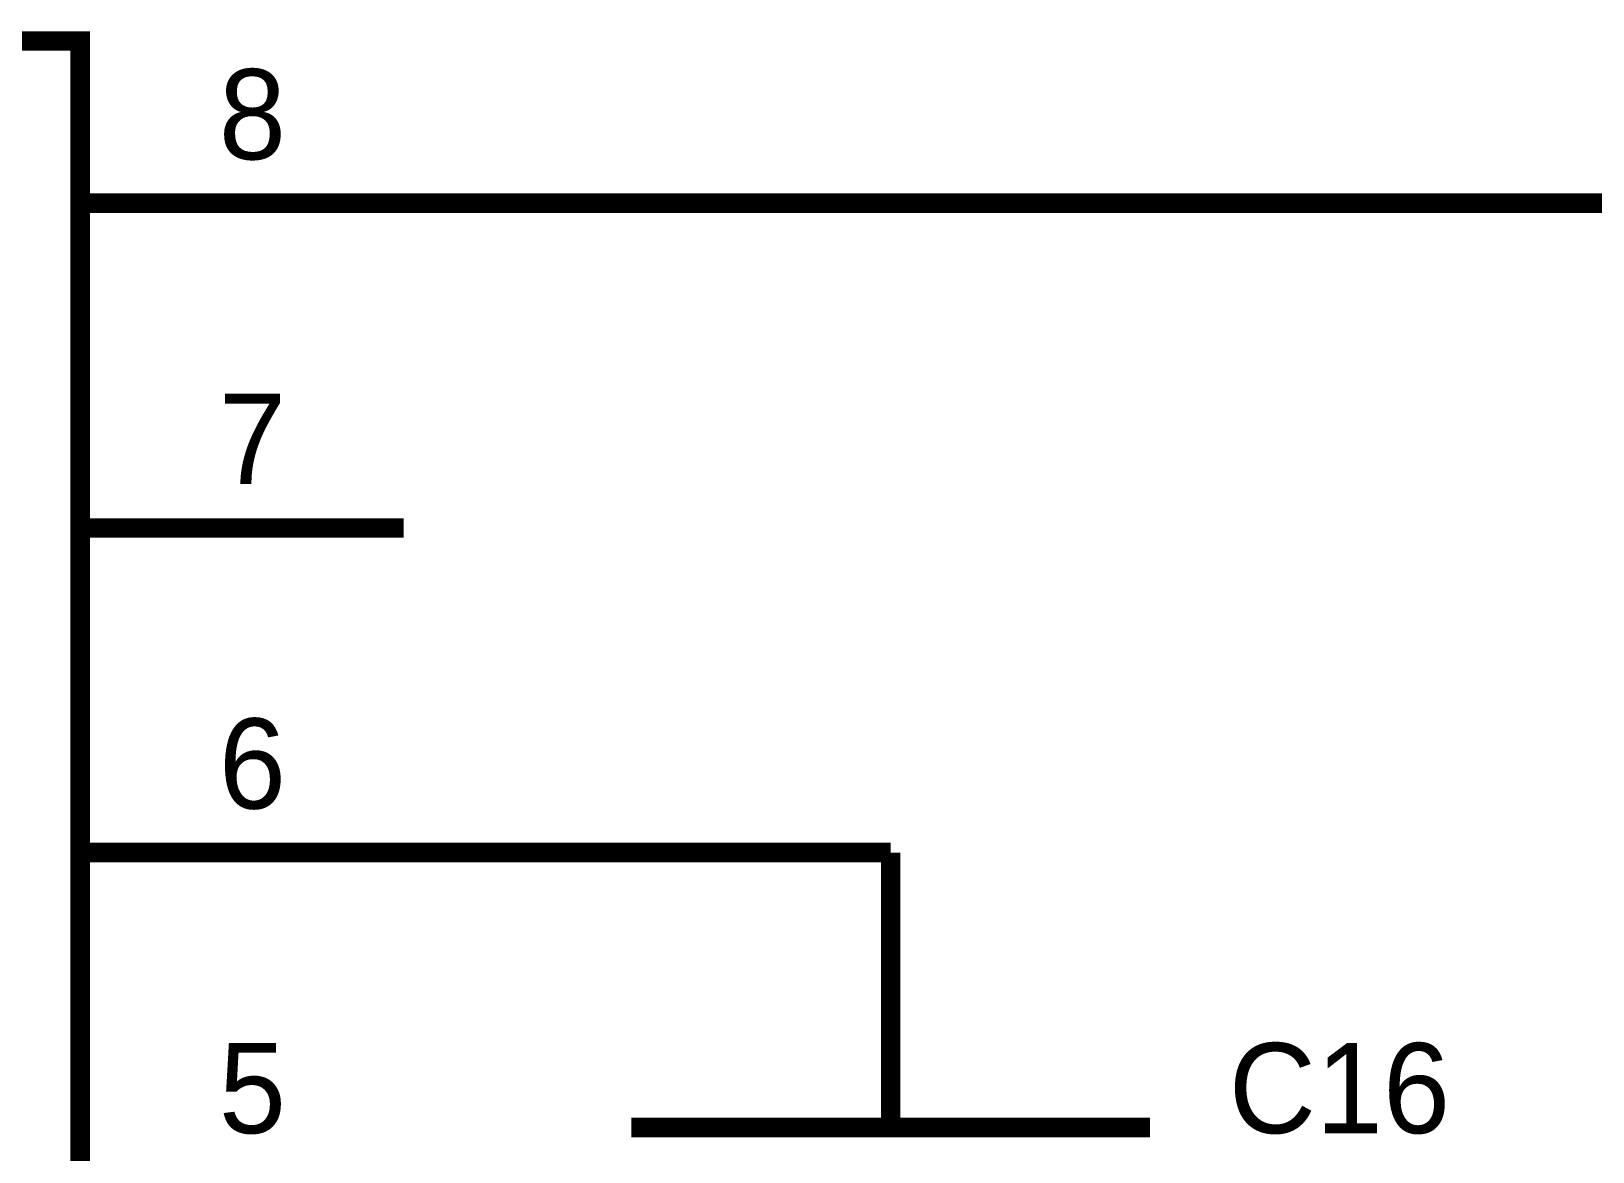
# Model space of a CAD drawing. Extents: x 0 to 594, y 0 to 420.
# Drawn here: x 101.85 to 125.91, y 157.87 to 175.14 of the extents above; entities that cross this region are included whole.
import ezdxf

# ---------------------------------------------------------------- set-up
doc = ezdxf.new("R2010")
doc.units = 0
doc.layers.add('SHEET', color=255, linetype='CONTINUOUS')

msp = doc.modelspace()

# ---------------------------------------------------------------- linework, layer by layer
at = {"layer": 'SHEET', "const_width": 0.3}
msp.add_lwpolyline([(80.119, 174.994), (102.606, 174.994), (102.606, 154.998), (80.119, 154.998), (80.119, 174.994)], close=True, dxfattribs=at)
for points in [[(102.606, 172.493), (107.59, 172.493)], [(107.59, 172.493), (130.094, 172.493), (130.094, 162.486)], [(102.606, 167.489), (107.59, 167.489)], [(102.606, 162.486), (107.59, 162.486)], [(107.59, 162.486), (115.091, 162.486)], [(115.091, 158.247), (115.091, 162.486)], [(119.085, 158.247), (111.097, 158.247)]]:
    msp.add_lwpolyline(points, dxfattribs=at)

# ---------------------------------------------------------------- texts
at = {"layer": 'SHEET'}
for s, height, p in [('8', 1.39, (104.742, 173.17)), ('7', 1.39, (104.742, 168.167)), ('6', 1.39, (104.742, 163.163)), ('5', 1.39, (104.742, 158.16)), ('C16', 1.3898, (120.3, 158.16))]:
    msp.add_text(s, height=height, dxfattribs=at).set_placement(p)

doc.saveas('drawing.dxf')
